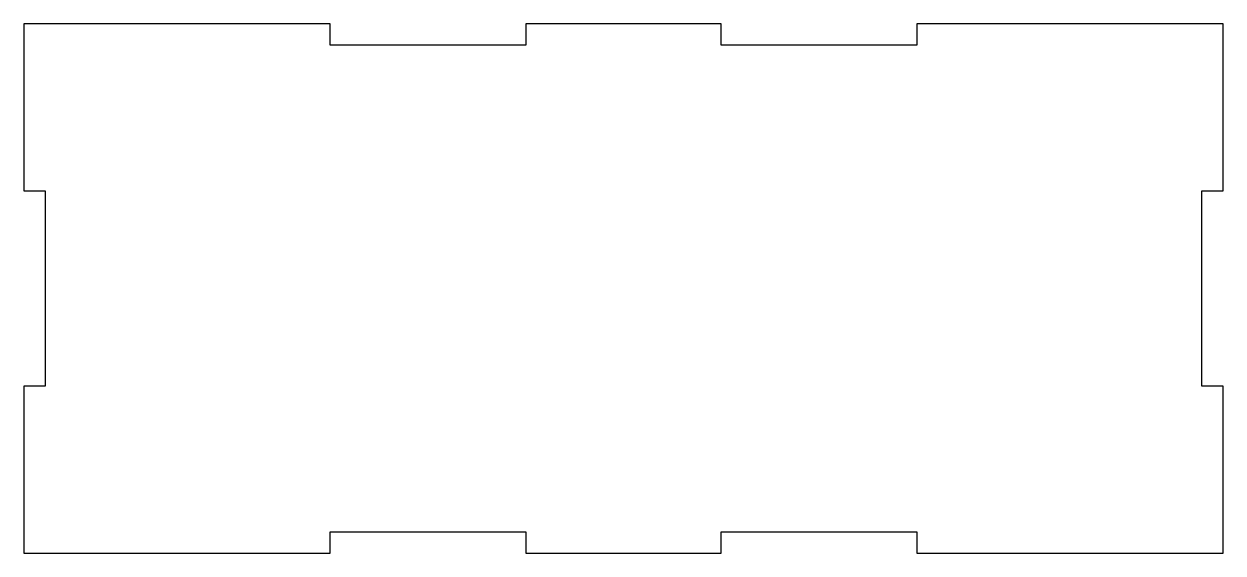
# Model space of a CAD drawing. Header units: millimetres. Extents: x 0 to 170, y 81 to 156.
import ezdxf

# ---------------------------------------------------------------- set-up
doc = ezdxf.new("R2010")
doc.units = ezdxf.units.MM
doc.layers.get('0').update_dxf_attribs({"linetype": 'CONTINUOUS'})

msp = doc.modelspace()

# ---------------------------------------------------------------- linework, layer by layer
msp.add_lwpolyline([(0, 156), (0, 132.36205), (3, 132.36205), (3, 104.63795), (0, 104.63795), (0, 81), (43.41385, 81), (43.41385, 84), (71.13795, 84), (71.13795, 81), (98.86205, 81), (98.86205, 84), (126.58615, 84), (126.58615, 81), (154.31025, 81), (170, 81), (170, 104.63795), (167, 104.63795), (167, 132.36205), (170, 132.36205), (170, 156), (126.58615, 156), (126.58615, 153), (98.86205, 153), (98.86205, 156), (71.13795, 156), (71.13795, 153), (43.41385, 153), (43.41385, 156), (15.68975, 156)], close=True)

doc.saveas('drawing.dxf')
